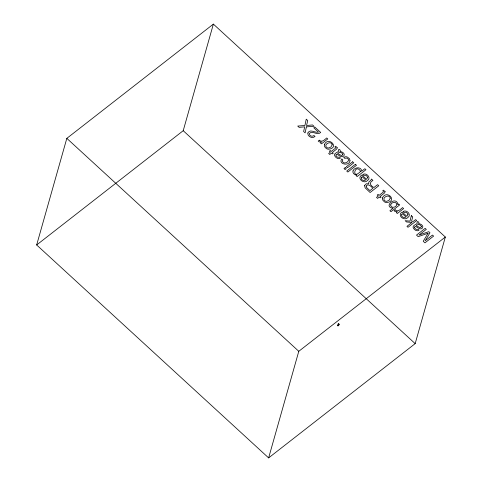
<?xml version="1.0" encoding="UTF-8"?>
<svg xmlns="http://www.w3.org/2000/svg" width="482" height="482" viewBox="0 0 482 482"><rect width="100%" height="100%" fill="white"/><g stroke="black" fill="none" stroke-linecap="round" stroke-linejoin="round"><path stroke-width="0.72" d="M36.662 244.964L66.823 138.37L213.375 24.1L445.338 237.036L415.177 343.63L268.625 457.9L36.662 244.964L183.214 130.7L213.375 24.1M268.625 457.9L298.786 351.3L445.338 237.036M337.707 325.621L338.189 325.139L338.472 325.398L337.99 325.874L337.707 325.621L338.262 325.205M337.954 325.681L338.4 325.332M337.99 325.874L338.472 325.398M338.189 325.139L338.43 325.531M338.382 325.398L337.846 325.657M183.214 130.7L415.177 343.63M66.823 138.37L298.786 351.3M337.292 147.872L336.569 149.167L332.387 152.433L333.255 153.228L332.393 153.909L331.52 153.107L329.754 154.481L328.664 153.481L330.429 152.107L329.399 151.161L330.266 150.486L331.297 151.426L335.418 148.215L335.635 147.661L334.882 146.89L335.719 146.233L337.292 147.872M385.13 191.782L384.407 193.083L380.226 196.343L381.093 197.144L380.226 197.819L379.358 197.024L377.593 198.397L376.502 197.391L378.268 196.017L377.237 195.077L378.105 194.397L379.129 195.343L383.256 192.125L383.473 191.571L382.72 190.8L383.558 190.149L385.13 191.782M367.652 177.286L366.561 179.334L361.849 175.008C356.319 178.165 363.916 184.504 367.501 180.569C371.658 177.828 366.41 172.249 362.777 174.436L363.838 175.412L364.988 175.213L366.447 175.683L367.652 177.286M407.971 214.297L406.88 216.346L402.169 212.02C396.644 215.183 404.235 221.515 407.826 217.581C411.977 214.839 406.73 209.26 403.097 211.453L404.163 212.429L405.308 212.225L406.772 212.695L407.971 214.297M335.966 154.969L336.231 156.066L337.653 157.289L339.467 157.126L340.473 158.054C338.165 159.831 334.87 157.325 334.418 154.897C334.351 152.589 340.533 151.788 338.358 149.938L339.141 149.324L339.991 149.926L340.413 150.974L340.015 151.601C342.093 151.456 345.401 153.595 343.883 155.891C341.624 158.367 338.93 154.927 336.816 154.258L335.966 154.969M414.556 227.112L414.827 228.215L416.249 229.432L418.057 229.275L419.069 230.197C416.761 231.981 413.46 229.474 413.008 227.04C412.947 224.733 419.129 223.937 416.954 222.088L417.737 221.473L418.587 222.075L419.009 223.124L418.611 223.744C420.69 223.606 423.997 225.745 422.479 228.04C420.22 230.517 417.526 227.07 415.406 226.407L414.556 227.112M332.194 144.805L330.929 146.992L328.682 147.98A2.085 1.729 15.8 0 1 327.007 147.625C322.621 144.775 331.279 139.961 332.194 144.805M390.287 198.132L389.022 200.319L386.775 201.307A2.085 1.729 15.8 0 1 385.1 200.952C380.708 198.102 389.366 193.288 390.287 198.132M364.506 185.546L365.175 187.866L370.104 192.517L378.774 185.757L377.575 184.66L373.863 187.558C370.116 185.154 368.718 182.889 372.911 180.376L371.447 179.033L371.104 179.949L368.772 182.136L368.766 183.805L366.242 183.799L364.506 185.546M390.655 204.946C390.583 208.272 395.686 207.863 396.65 205.193C397.68 201.247 391.179 201.603 390.655 204.946M397.909 204.031L397.849 204.639L398.656 204.007L399.65 204.922L390.956 211.706L389.908 210.742L393.053 208.29C382.744 206.85 395.589 195.596 397.909 204.031M324.338 144.666L324.603 146.721L326.26 148.492A3.766 3.121 15.8 0 0 328.694 149.221C340.015 147.793 328.465 135.701 324.338 144.666M382.425 197.994L382.69 200.048L384.353 201.813A3.766 3.121 15.8 0 0 386.787 202.548C398.102 201.121 386.558 189.028 382.425 197.994M342.768 154.324L342.383 155.204L341.377 155.517L337.689 153.505C339.021 151.703 342.093 152.276 342.768 154.324M421.358 226.474L420.979 227.353L419.973 227.661L416.285 225.648C417.617 223.853 420.684 224.425 421.358 226.474M361.319 177.828C360.891 180.057 364.097 181.322 365.687 179.967L362.115 176.689L361.319 177.828M401.639 214.839C401.211 217.069 404.422 218.34 406.007 216.978L402.44 213.701L401.639 214.839M366.169 186.07L366.495 187.414L369.917 190.631L372.881 188.323C371.477 186.817 368.007 182.877 366.169 186.07M307.847 133.026C307.269 136.539 312.487 139.039 315.035 136.502L313.939 135.496C312.438 136.978 309.631 136.105 309.33 134.014L309.498 133.303C312.607 130.248 317.307 135.894 320.699 132.448L314.794 127.025L313.794 127.808L318.488 132.122C315.126 133.195 309.896 128.441 307.847 133.026M352.999 170.917C352.3 173.207 354.77 175.195 356.927 174.954L356.084 175.611L357.138 176.575L365.946 169.706L364.868 168.712L361.639 171.231C361.633 166.392 354.252 167.019 352.999 170.917M306.389 126.856L305.124 132.863L303.63 131.496L304.696 126.844L299.147 127.375L297.725 126.073L304.907 125.495L306.245 119.181L307.733 120.542L306.546 125.501L312.553 124.965L313.993 126.29L306.389 126.856M350.004 160.578C349.534 166.639 337.81 164.205 341.78 158.921L342.829 159.885L342.298 161.042C343.045 164.344 347.787 162.946 348.546 160.343A1.88 1.56 15.8 0 0 348.275 159.06L346.438 157.994L344.787 158.355L343.738 157.391L345.142 156.831A3.127 2.597 15.8 0 1 347.118 156.939L349.444 158.62L350.004 160.578M411.345 215.653L409.989 221.124L405.163 220.708L406.543 221.973L412.002 222.431L406.965 226.353L408.007 227.305L416.671 220.545L415.635 219.593L413.261 221.443L411.544 221.244L412.725 216.924L411.345 215.653M360.65 171.267C351.215 181.328 354.607 162.374 360.65 171.267M428.034 233.246L423.238 241.289L424.949 242.862L433.613 236.102L432.474 235.053L425.196 240.783L429.974 232.758L428.787 231.667L418.96 235.059L426.299 229.384L425.16 228.341L416.496 235.102L418.189 236.656L428.034 233.246M319.331 140.208L318.21 141.081L319.247 141.889L321.518 142.07L320.428 142.925L321.452 143.865L327.772 138.936L326.688 137.948C324.94 139.473 321.572 143.009 319.331 140.208M345.208 167.615L344.009 168.555L345.106 169.568L346.311 168.628L345.208 167.615M352.673 161.795L346.383 166.7L347.486 167.712L353.77 162.808L352.673 161.795M355.397 164.296L346.727 171.056L347.805 172.044L356.475 165.29L355.397 164.296M395.198 209.845L394.077 210.718L395.113 211.532L397.379 211.712L396.288 212.562L397.313 213.502L403.633 208.579L402.554 207.585C400.807 209.11 397.433 212.652 395.198 209.845M338.623 323.657L337.707 324.368L338.641 325.223L339.557 324.513L338.623 323.657"/></g></svg>
